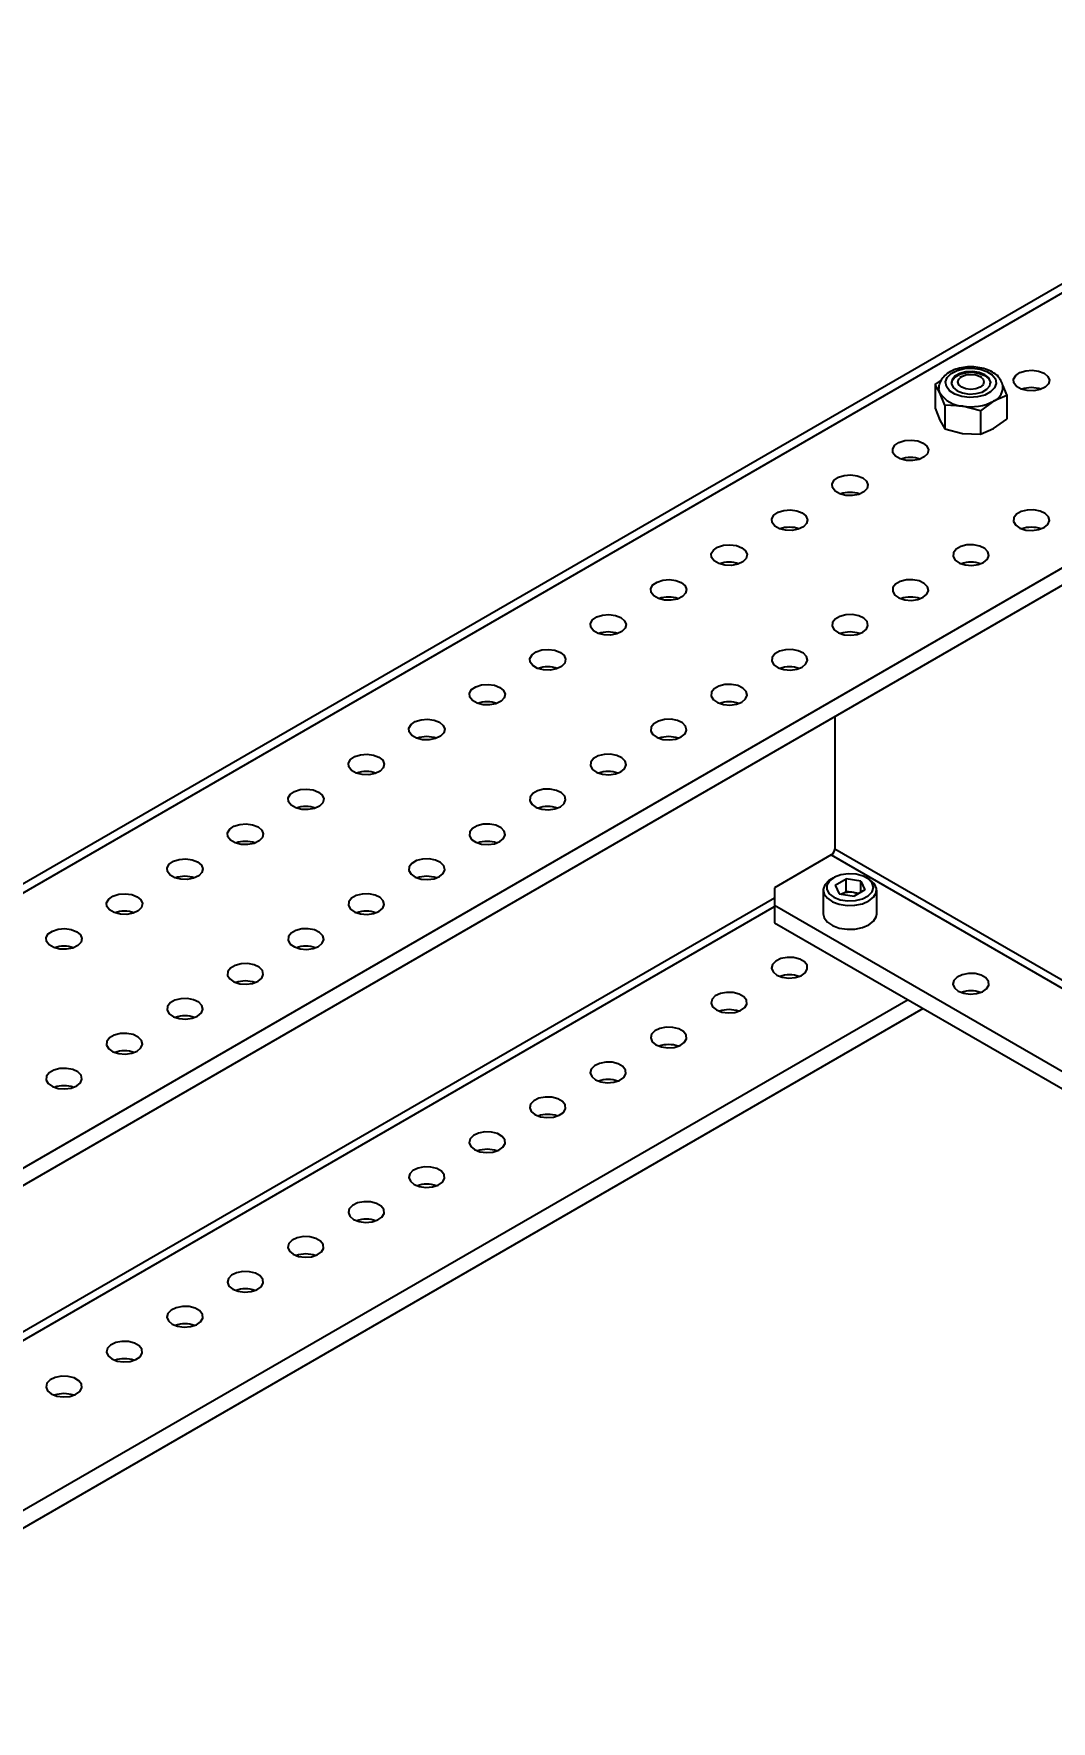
# Model space of a CAD drawing. Header units: inches. Extents: x 0 to 11, y 0 to 8.4.
# Drawn here: x 6.74 to 7.236, y 5.919 to 6.742 of the extents above; entities that cross this region are included whole.
import ezdxf

# ---------------------------------------------------------------- set-up
doc = ezdxf.new("R2010")
doc.units = ezdxf.units.IN
doc.header["$MEASUREMENT"] = 0
doc.header["$PDSIZE"] = -1
doc.layers.add('OBJ', color=50, linetype='Continuous')
doc.dimstyles.get("Standard").update_dxf_attribs({"dimtxt": 0.18, "dimasz": 0.18, "dimexe": 0.18, "dimexo": 0.0625, "dimgap": 0.09, "dimtad": 0, "dimtih": 1, "dimtoh": 1, "dimdec": 4, "dimzin": 0, "dimdsep": 46, "dimtxsty": 'Standard', "dimcen": 0.09, "dimadec": 0, "dimazin": 0, "dimtfac": 1, "dimtdec": 4, "dimtofl": 0, "dimtmove": 0, "dimatfit": 3, "dimfxl": 1, "dimtolj": 1, "dimtzin": 0, "dimarcsym": 0})

# ---------------------------------------------------------------- blocks, each defined once
blk = doc.blocks.new('*D8')
at = {"layer": 'Defpoints', "color": 0, "transparency": 16777216}
for p in [(5.7116, 7.07514), (5.7116, 4.36681), (9.6024, 4.36681)]:
    blk.add_point(p, dxfattribs=at)
at = {"layer": 'OBJ', "color": 0, "lineweight": -2, "transparency": 16777216}
for p, q in [((5.7616, 7.07514), (9.7274, 7.07514)), ((9.6024, 6.94514), (9.6024, 5.84348)), ((9.6024, 4.49681), (9.6024, 5.59848)), ((5.7616, 4.36681), (9.7274, 4.36681))]:
    blk.add_line(p, q, dxfattribs=at)
at = {"layer": 'OBJ', "color": 0, "transparency": 16777216}
for points in [[(9.58073, 6.94514), (9.62406, 6.94514), (9.6024, 7.07514)], [(9.58073, 4.49681), (9.62406, 4.49681), (9.6024, 4.36681)]]:
    blk.add_solid(points, dxfattribs=at)
at = {"layer": 'OBJ', "color": 0, "transparency": 16777216, "insert": (9.6024, 5.72098), "char_height": 0.125, "attachment_point": 5}
blk.add_mtext('\\A1;32.500000', dxfattribs=at)

msp = doc.modelspace()

# ---------------------------------------------------------------- linework, layer by layer
at = {"color": 7, "linetype": 'Continuous', "lineweight": 25}
for p, q in [((7.38221704, 6.70083038), (5.79122679, 5.78237125)), ((5.79768459, 5.78173178), (7.38867485, 6.7001909)), ((5.91376796, 5.71471828), (7.50475821, 6.6331774)), ((5.91376796, 5.70621264), (7.50475821, 6.62467177)), ((7.17973934, 6.57068405), (7.18279466, 6.57288869)), ((7.17973934, 6.57068405), (7.17973934, 6.55923474)), ((7.18207417, 6.5665741), (7.17973934, 6.57068405)), ((7.19266412, 6.57454792), (7.19180219, 6.57405018)), ((7.20253134, 6.57405018), (7.20166941, 6.57454792)), ((7.20992452, 6.57535321), (7.21049507, 6.5743489)), ((7.18440901, 6.56062342), (7.18207417, 6.5665741)), ((7.20821531, 6.5625305), (7.20183643, 6.55792768)), ((7.21459419, 6.56529257), (7.20821531, 6.5625305)), ((7.21256583, 6.57046218), (7.21459419, 6.56529257)), ((7.21459419, 6.56529257), (7.21459419, 6.55384326)), ((7.17973934, 6.55923474), (7.18207417, 6.55328405)), ((7.18440901, 6.56062342), (7.18440901, 6.5491741)), ((7.19312272, 6.56019592), (7.18440901, 6.56062342)), ((7.20183643, 6.55792768), (7.19312272, 6.56019592)), ((7.20183643, 6.55792768), (7.20183643, 6.54647836)), ((7.18207417, 6.55328405), (7.18440901, 6.5491741)), ((7.18440901, 6.5491741), (7.19312272, 6.54690586)), ((7.19312272, 6.54690586), (7.20183643, 6.54647836)), ((7.20183643, 6.54647836), (7.20821531, 6.54924044)), ((7.20821531, 6.54924044), (7.21459419, 6.55384326)), ((7.1308755, 6.40883387), (7.1308755, 6.3445095)), ((7.12910774, 6.34144764), (7.10141272, 6.32545965)), ((7.12910774, 6.34144764), (7.66683556, 6.03102397)), ((7.1308755, 6.3445095), (7.67037138, 6.03306516)), ((7.10141272, 6.32545965), (7.10141272, 6.31695539)), ((7.12522037, 6.32433898), (7.12522037, 6.31270327)), ((7.13015235, 6.33029991), (7.12903258, 6.32965327)), ((7.13097745, 6.32675542), (7.13629488, 6.32982511)), ((7.13097745, 6.32675542), (7.13292377, 6.32256214)), ((7.14355863, 6.32870152), (7.13629488, 6.32982511)), ((7.13629488, 6.32370105), (7.13629488, 6.32982511)), ((7.14550495, 6.32450825), (7.14018752, 6.32143856)), ((7.14355863, 6.32870152), (7.14550495, 6.32450825)), ((7.14355863, 6.32338466), (7.14355863, 6.32870152)), ((7.14744982, 6.32965327), (7.14633005, 6.33029991)), ((7.15126203, 6.31270327), (7.15126203, 6.32433898)), ((7.10141272, 6.32035593), (6.22752832, 5.8158732)), ((6.23106414, 5.81383202), (7.10141272, 6.31627356)), ((7.10141272, 6.31695539), (7.63177485, 6.01078386)), ((7.10141272, 6.31695539), (7.10141272, 6.30844976)), ((7.13292377, 6.32256214), (7.14018752, 6.32143856)), ((7.13402654, 6.32239156), (7.13629488, 6.32370105)), ((7.13992676, 6.32313926), (7.13629488, 6.32370105)), ((7.14245586, 6.32274805), (7.13992676, 6.32313926)), ((7.10141272, 6.30844976), (7.62440796, 6.00653104)), ((7.16652557, 6.27086092), (6.30295333, 5.77233127)), ((7.17389246, 6.2666081), (6.31032022, 5.76807846))]:
    msp.add_line(p, q, dxfattribs=at)
at = {"color": 7, "linetype": 'Continuous', "lineweight": 25, "flags": 128}
for points in [[(7.2003683, 6.56466909), (7.19651938, 6.56443555), (7.19273383, 6.56490006), (7.1893822, 6.56601715), (7.18679258, 6.56767747), (7.18521846, 6.56971849), (7.18481393, 6.57194042), (7.18561857, 6.57412577), (7.18755363, 6.57606063), (7.19042969, 6.57755558), (7.19396523, 6.5784643), (7.19781415, 6.57869784), (7.2015997, 6.57823333), (7.20495133, 6.57711624), (7.20754094, 6.57545592), (7.20911507, 6.5734149), (7.2095196, 6.57119297), (7.20871496, 6.56900761), (7.2067799, 6.56707276), (7.20390384, 6.56557781), (7.2003683, 6.56466909)], [(7.18763307, 6.57136256), (7.18795159, 6.57258386), (7.18935185, 6.57431738), (7.1916947, 6.57566988), (7.19469757, 6.57647823), (7.19799825, 6.57664494), (7.20119865, 6.57614989), (7.20391274, 6.57505279), (7.20581317, 6.57348598), (7.20667071, 6.57163843), (7.20670046, 6.57136256)], [(7.19469757, 6.5768865), (7.1916947, 6.57607815), (7.18935185, 6.57472565), (7.18795159, 6.57299213), (7.18766282, 6.57108669), (7.18852036, 6.56923914), (7.19042079, 6.56767232), (7.19313488, 6.56657523), (7.19633528, 6.56608018), (7.19963596, 6.56624689), (7.20263883, 6.56705524), (7.20498168, 6.56840774), (7.20638194, 6.57014126), (7.20667071, 6.5720467), (7.20581317, 6.57389425), (7.20391274, 6.57546106), (7.20119865, 6.57655816), (7.19799825, 6.57705321), (7.19469757, 6.5768865)], [(7.20166868, 6.56935055), (7.19960318, 6.56855382), (7.19716676, 6.56827405), (7.19473035, 6.56855382), (7.19266485, 6.56935055), (7.19128473, 6.57054293), (7.1908001, 6.57194945), (7.19128473, 6.57335596), (7.19266485, 6.57454835), (7.19473035, 6.57534507), (7.19716676, 6.57562485), (7.19960318, 6.57534507), (7.20166868, 6.57454835), (7.2030488, 6.57335596), (7.20353343, 6.57194945), (7.2030488, 6.57054293), (7.20166868, 6.56935055)], [(7.23281673, 6.57619892), (7.23463399, 6.57466745), (7.23537021, 6.57286042), (7.23492595, 6.57102188), (7.23336122, 6.56940015), (7.23088734, 6.56821423), (7.22783842, 6.56762431), (7.22462623, 6.56771004), (7.2216846, 6.56845985), (7.21941082, 6.56977248), (7.21811196, 6.57147064), (7.21796346, 6.573325), (7.21898535, 6.5750851), (7.22103964, 6.57651325), (7.22384887, 6.57741655), (7.22703365, 6.57767301), (7.23016386, 6.577248), (7.23281673, 6.57619892)], [(7.18207417, 6.5665741), (7.18167544, 6.56773132), (7.18154412, 6.56875195)], [(7.17389117, 6.54218191), (7.17570843, 6.54065044), (7.17644465, 6.53884341), (7.17600039, 6.53700488), (7.17443565, 6.53538314), (7.17196177, 6.53419723), (7.16891285, 6.5336073), (7.16570066, 6.53369303), (7.16275904, 6.53444285), (7.16048525, 6.53575547), (7.1591864, 6.53745364), (7.15903789, 6.53930799), (7.16005979, 6.5410681), (7.16211407, 6.54249624), (7.16492331, 6.54339954), (7.16810809, 6.54365601), (7.17123829, 6.543231), (7.17389117, 6.54218191)], [(7.14442838, 6.52517341), (7.14624565, 6.52364194), (7.14698186, 6.52183491), (7.14653761, 6.51999638), (7.14497287, 6.51837464), (7.14249899, 6.51718873), (7.13945007, 6.5165988), (7.13623788, 6.51668453), (7.13329626, 6.51743434), (7.13102247, 6.51874697), (7.12972362, 6.52044514), (7.12957511, 6.52229949), (7.130597, 6.5240596), (7.13265129, 6.52548774), (7.13546052, 6.52639104), (7.1386453, 6.5266475), (7.14177551, 6.5262225), (7.14442838, 6.52517341)], [(7.1149656, 6.50816491), (7.11678286, 6.50663344), (7.11751908, 6.50482641), (7.11707482, 6.50298788), (7.11551009, 6.50136614), (7.11303621, 6.50018022), (7.10998729, 6.4995903), (7.1067751, 6.49967603), (7.10383347, 6.50042584), (7.10155969, 6.50173847), (7.10026083, 6.50343663), (7.10011233, 6.50529099), (7.10113422, 6.50705109), (7.10318851, 6.50847924), (7.10599774, 6.50938254), (7.10918252, 6.509639), (7.11231273, 6.50921399), (7.1149656, 6.50816491)], [(7.23281673, 6.50102134), (7.23463399, 6.50255281), (7.23537021, 6.50435984), (7.23492595, 6.50619837), (7.23336122, 6.50782011), (7.23088734, 6.50900602), (7.22783842, 6.50959595), (7.22462623, 6.50951022), (7.2216846, 6.50876041), (7.21941082, 6.50744778), (7.21811196, 6.50574962), (7.21796346, 6.50389526), (7.21898535, 6.50213516), (7.22103964, 6.50070701), (7.22384887, 6.49980371), (7.22703365, 6.49954725), (7.23016386, 6.49997226), (7.23281673, 6.50102134)], [(7.08550282, 6.49115641), (7.08732008, 6.48962494), (7.0880563, 6.48781791), (7.08761204, 6.48597937), (7.08604731, 6.48435764), (7.08357342, 6.48317172), (7.0805245, 6.48258179), (7.07731232, 6.48266753), (7.07437069, 6.48341734), (7.07209691, 6.48472997), (7.07079805, 6.48642813), (7.07064954, 6.48828249), (7.07167144, 6.49004259), (7.07372572, 6.49147073), (7.07653496, 6.49237404), (7.07971974, 6.4926305), (7.08284994, 6.49220549), (7.08550282, 6.49115641)], [(7.20335395, 6.48401284), (7.20517121, 6.48554431), (7.20590743, 6.48735134), (7.20546317, 6.48918987), (7.20389844, 6.49081161), (7.20142455, 6.49199752), (7.19837563, 6.49258745), (7.19516345, 6.49250172), (7.19222182, 6.49175191), (7.18994804, 6.49043928), (7.18864918, 6.48874111), (7.18850067, 6.48688676), (7.18952257, 6.48512665), (7.19157686, 6.48369851), (7.19438609, 6.48279521), (7.19757087, 6.48253874), (7.20070107, 6.48296375), (7.20335395, 6.48401284)], [(7.05604004, 6.47414791), (7.0578573, 6.47261643), (7.05859352, 6.4708094), (7.05814926, 6.46897087), (7.05658452, 6.46734913), (7.05411064, 6.46616322), (7.05106172, 6.46557329), (7.04784953, 6.46565902), (7.04490791, 6.46640884), (7.04263412, 6.46772146), (7.04133527, 6.46941963), (7.04118676, 6.47127398), (7.04220866, 6.47303409), (7.04426294, 6.47446223), (7.04707218, 6.47536553), (7.05025696, 6.475622), (7.05338716, 6.47519699), (7.05604004, 6.47414791)], [(7.17389117, 6.46700433), (7.17570843, 6.46853581), (7.17644465, 6.47034283), (7.17600039, 6.47218137), (7.17443565, 6.47380311), (7.17196177, 6.47498902), (7.16891285, 6.47557895), (7.16570066, 6.47549322), (7.16275904, 6.4747434), (7.16048525, 6.47343078), (7.1591864, 6.47173261), (7.15903789, 6.46987826), (7.16005979, 6.46811815), (7.16211407, 6.46669001), (7.16492331, 6.46578671), (7.16810809, 6.46553024), (7.17123829, 6.46595525), (7.17389117, 6.46700433)], [(7.02657725, 6.4571394), (7.02839452, 6.45560793), (7.02913073, 6.4538009), (7.02868648, 6.45196237), (7.02712174, 6.45034063), (7.02464786, 6.44915472), (7.02159894, 6.44856479), (7.01838675, 6.44865052), (7.01544513, 6.44940033), (7.01317134, 6.45071296), (7.01187249, 6.45241113), (7.01172398, 6.45426548), (7.01274587, 6.45602559), (7.01480016, 6.45745373), (7.01760939, 6.45835703), (7.02079417, 6.4586135), (7.02392438, 6.45818849), (7.02657725, 6.4571394)], [(7.14442838, 6.44999583), (7.14624565, 6.4515273), (7.14698186, 6.45333433), (7.14653761, 6.45517287), (7.14497287, 6.4567946), (7.14249899, 6.45798052), (7.13945007, 6.45857045), (7.13623788, 6.45848471), (7.13329626, 6.4577349), (7.13102247, 6.45642227), (7.12972362, 6.45472411), (7.12957511, 6.45286975), (7.130597, 6.45110965), (7.13265129, 6.44968151), (7.13546052, 6.4487782), (7.1386453, 6.44852174), (7.14177551, 6.44894675), (7.14442838, 6.44999583)], [(6.99711447, 6.4401309), (6.99893173, 6.43859943), (6.99966795, 6.4367924), (6.99922369, 6.43495387), (6.99765896, 6.43333213), (6.99518508, 6.43214621), (6.99213615, 6.43155629), (6.98892397, 6.43164202), (6.98598234, 6.43239183), (6.98370856, 6.43370446), (6.9824097, 6.43540262), (6.9822612, 6.43725698), (6.98328309, 6.43901708), (6.98533738, 6.44044523), (6.98814661, 6.44134853), (6.99133139, 6.44160499), (6.9944616, 6.44117998), (6.99711447, 6.4401309)], [(7.1149656, 6.43298733), (7.11678286, 6.4345188), (7.11751908, 6.43632583), (7.11707482, 6.43816436), (7.11551009, 6.4397861), (7.11303621, 6.44097202), (7.10998729, 6.44156194), (7.1067751, 6.44147621), (7.10383347, 6.4407264), (7.10155969, 6.43941377), (7.10026083, 6.43771561), (7.10011233, 6.43586125), (7.10113422, 6.43410115), (7.10318851, 6.432673), (7.10599774, 6.4317697), (7.10918252, 6.43151324), (7.11231273, 6.43193825), (7.1149656, 6.43298733)], [(6.96765169, 6.4231224), (6.96946895, 6.42159093), (6.97020517, 6.4197839), (6.96976091, 6.41794536), (6.96819618, 6.41632363), (6.96572229, 6.41513771), (6.96267337, 6.41454778), (6.95946119, 6.41463352), (6.95651956, 6.41538333), (6.95424578, 6.41669596), (6.95294692, 6.41839412), (6.95279841, 6.42024848), (6.95382031, 6.42200858), (6.95587459, 6.42343672), (6.95868383, 6.42434003), (6.96186861, 6.42459649), (6.96499881, 6.42417148), (6.96765169, 6.4231224)], [(7.08550282, 6.41597883), (7.08732008, 6.4175103), (7.0880563, 6.41931733), (7.08761204, 6.42115586), (7.08604731, 6.4227776), (7.08357342, 6.42396351), (7.0805245, 6.42455344), (7.07731232, 6.42446771), (7.07437069, 6.4237179), (7.07209691, 6.42240527), (7.07079805, 6.4207071), (7.07064954, 6.41885275), (7.07167144, 6.41709264), (7.07372572, 6.4156645), (7.07653496, 6.4147612), (7.07971974, 6.41450474), (7.08284994, 6.41492974), (7.08550282, 6.41597883)], [(6.93818891, 6.4061139), (6.94000617, 6.40458242), (6.94074239, 6.4027754), (6.94029813, 6.40093686), (6.93873339, 6.39931512), (6.93625951, 6.39812921), (6.93321059, 6.39753928), (6.9299984, 6.39762501), (6.92705678, 6.39837483), (6.92478299, 6.39968746), (6.92348414, 6.40138562), (6.92333563, 6.40323998), (6.92435753, 6.40500008), (6.92641181, 6.40642822), (6.92922105, 6.40733152), (6.93240583, 6.40758799), (6.93553603, 6.40716298), (6.93818891, 6.4061139)], [(7.05604004, 6.39897033), (7.0578573, 6.4005018), (7.05859352, 6.40230883), (7.05814926, 6.40414736), (7.05658452, 6.4057691), (7.05411064, 6.40695501), (7.05106172, 6.40754494), (7.04784953, 6.40745921), (7.04490791, 6.40670939), (7.04263412, 6.40539677), (7.04133527, 6.4036986), (7.04118676, 6.40184425), (7.04220866, 6.40008414), (7.04426294, 6.398656), (7.04707218, 6.3977527), (7.05025696, 6.39749623), (7.05338716, 6.39792124), (7.05604004, 6.39897033)], [(6.90872612, 6.38910539), (6.91054339, 6.38757392), (6.9112796, 6.38576689), (6.91083534, 6.38392836), (6.90927061, 6.38230662), (6.90679673, 6.38112071), (6.90374781, 6.38053078), (6.90053562, 6.38061651), (6.897594, 6.38136633), (6.89532021, 6.38267895), (6.89402136, 6.38437712), (6.89387285, 6.38623147), (6.89489474, 6.38799158), (6.89694903, 6.38941972), (6.89975826, 6.39032302), (6.90294304, 6.39057949), (6.90607325, 6.39015448), (6.90872612, 6.38910539)], [(7.02657725, 6.38196182), (7.02839452, 6.3834933), (7.02913073, 6.38530032), (7.02868648, 6.38713886), (7.02712174, 6.38876059), (7.02464786, 6.38994651), (7.02159894, 6.39053644), (7.01838675, 6.3904507), (7.01544513, 6.38970089), (7.01317134, 6.38838826), (7.01187249, 6.3866901), (7.01172398, 6.38483574), (7.01274587, 6.38307564), (7.01480016, 6.3816475), (7.01760939, 6.3807442), (7.02079417, 6.38048773), (7.02392438, 6.38091274), (7.02657725, 6.38196182)], [(6.87926334, 6.37209689), (6.8810806, 6.37056542), (6.88181682, 6.36875839), (6.88137256, 6.36691986), (6.87980783, 6.36529812), (6.87733395, 6.36411221), (6.87428502, 6.36352228), (6.87107284, 6.36360801), (6.86813121, 6.36435782), (6.86585743, 6.36567045), (6.86455857, 6.36736862), (6.86441007, 6.36922297), (6.86543196, 6.37098308), (6.86748625, 6.37241122), (6.87029548, 6.37331452), (6.87348026, 6.37357098), (6.87661047, 6.37314597), (6.87926334, 6.37209689)], [(6.99711447, 6.36495332), (6.99893173, 6.36648479), (6.99966795, 6.36829182), (6.99922369, 6.37013036), (6.99765896, 6.37175209), (6.99518508, 6.37293801), (6.99213615, 6.37352793), (6.98892397, 6.3734422), (6.98598234, 6.37269239), (6.98370856, 6.37137976), (6.9824097, 6.3696816), (6.9822612, 6.36782724), (6.98328309, 6.36606714), (6.98533738, 6.36463899), (6.98814661, 6.36373569), (6.99133139, 6.36347923), (6.9944616, 6.36390424), (6.99711447, 6.36495332)], [(6.84980056, 6.35508839), (6.85161782, 6.35355692), (6.85235404, 6.35174989), (6.85190978, 6.34991135), (6.85034505, 6.34828962), (6.84787116, 6.3471037), (6.84482224, 6.34651378), (6.84161006, 6.34659951), (6.83866843, 6.34734932), (6.83639465, 6.34866195), (6.83509579, 6.35036011), (6.83494728, 6.35221447), (6.83596918, 6.35397457), (6.83802346, 6.35540272), (6.8408327, 6.35630602), (6.84401748, 6.35656248), (6.84714768, 6.35613747), (6.84980056, 6.35508839)], [(6.96765169, 6.34794482), (6.96946895, 6.34947629), (6.97020517, 6.35128332), (6.96976091, 6.35312185), (6.96819618, 6.35474359), (6.96572229, 6.3559295), (6.96267337, 6.35651943), (6.95946119, 6.3564337), (6.95651956, 6.35568389), (6.95424578, 6.35437126), (6.95294692, 6.35267309), (6.95279841, 6.35081874), (6.95382031, 6.34905863), (6.95587459, 6.34763049), (6.95868383, 6.34672719), (6.96186861, 6.34647073), (6.96499881, 6.34689574), (6.96765169, 6.34794482)], [(6.82033778, 6.33807989), (6.82215504, 6.33654841), (6.82289126, 6.33474139), (6.822447, 6.33290285), (6.82088226, 6.33128112), (6.81840838, 6.3300952), (6.81535946, 6.32950527), (6.81214727, 6.32959101), (6.80920565, 6.33034082), (6.80693186, 6.33165345), (6.80563301, 6.33335161), (6.8054845, 6.33520597), (6.8065064, 6.33696607), (6.80856068, 6.33839421), (6.81136992, 6.33929751), (6.8145547, 6.33955398), (6.8176849, 6.33912897), (6.82033778, 6.33807989)], [(6.93818891, 6.33093632), (6.94000617, 6.33246779), (6.94074239, 6.33427482), (6.94029813, 6.33611335), (6.93873339, 6.33773509), (6.93625951, 6.338921), (6.93321059, 6.33951093), (6.9299984, 6.3394252), (6.92705678, 6.33867538), (6.92478299, 6.33736276), (6.92348414, 6.33566459), (6.92333563, 6.33381024), (6.92435753, 6.33205013), (6.92641181, 6.33062199), (6.92922105, 6.32971869), (6.93240583, 6.32946222), (6.93553603, 6.32988723), (6.93818891, 6.33093632)], [(7.14120144, 6.33200958), (7.13745384, 6.3322189), (7.13379156, 6.3317144), (7.13061147, 6.33055077), (7.12825818, 6.3288541), (7.1269867, 6.32680824), (7.12693482, 6.3246349), (7.12810817, 6.32256959), (7.13037958, 6.32083612), (7.13350293, 6.31962235), (7.13713973, 6.31905979), (7.1408959, 6.31920942), (7.1443644, 6.32005502), (7.14716934, 6.32150494), (7.14900679, 6.32340209), (7.14967761, 6.32554086), (7.14910913, 6.32768948), (7.14736293, 6.32961513), (7.14462826, 6.33110913), (7.14120144, 6.33200958)], [(7.12903258, 6.32965327), (7.12776467, 6.32880258), (7.12595105, 6.32682161), (7.12522947, 6.32462004), (7.12566404, 6.32239349), (7.12721614, 6.32033981), (7.12974787, 6.31864148), (7.13303427, 6.31744939), (7.13678333, 6.31686947), (7.14066192, 6.31695325), (7.14432543, 6.31769329), (7.14744832, 6.31902382), (7.14975312, 6.32082663), (7.15103503, 6.32294152), (7.15118016, 6.32518059), (7.1501756, 6.32734487), (7.14811062, 6.32924207), (7.14744982, 6.32965327)], [(6.79087499, 6.32107138), (6.79269226, 6.31953991), (6.79342847, 6.31773288), (6.79298421, 6.31589435), (6.79141948, 6.31427261), (6.7889456, 6.3130867), (6.78589668, 6.31249677), (6.78268449, 6.3125825), (6.77974287, 6.31333232), (6.77746908, 6.31464494), (6.77617023, 6.31634311), (6.77602172, 6.31819746), (6.77704361, 6.31995757), (6.7790979, 6.32138571), (6.78190713, 6.32228901), (6.78509191, 6.32254548), (6.78822212, 6.32212047), (6.79087499, 6.32107138)], [(6.90872612, 6.31392781), (6.91054339, 6.31545929), (6.9112796, 6.31726631), (6.91083534, 6.31910485), (6.90927061, 6.32072659), (6.90679673, 6.3219125), (6.90374781, 6.32250243), (6.90053562, 6.32241669), (6.897594, 6.32166688), (6.89532021, 6.32035425), (6.89402136, 6.31865609), (6.89387285, 6.31680173), (6.89489474, 6.31504163), (6.89694903, 6.31361349), (6.89975826, 6.31271019), (6.90294304, 6.31245372), (6.90607325, 6.31287873), (6.90872612, 6.31392781)], [(7.12522037, 6.31270327), (7.12566404, 6.31075779), (7.12721614, 6.30870411), (7.12974787, 6.30700577), (7.13303427, 6.30581368), (7.13678333, 6.30523377), (7.14066192, 6.30531755), (7.14432543, 6.30605758), (7.14744832, 6.30738811), (7.14975312, 6.30919092), (7.15103503, 6.31130581), (7.15126203, 6.31270327)], [(6.76141221, 6.30406288), (6.76322947, 6.30253141), (6.76396569, 6.30072438), (6.76352143, 6.29888585), (6.7619567, 6.29726411), (6.75948282, 6.2960782), (6.75643389, 6.29548827), (6.75322171, 6.295574), (6.75028008, 6.29632381), (6.7480063, 6.29763644), (6.74670744, 6.29933461), (6.74655894, 6.30118896), (6.74758083, 6.30294907), (6.74963512, 6.30437721), (6.75244435, 6.30528051), (6.75562913, 6.30553697), (6.75875934, 6.30511197), (6.76141221, 6.30406288)], [(6.87926334, 6.29691931), (6.8810806, 6.29845078), (6.88181682, 6.30025781), (6.88137256, 6.30209635), (6.87980783, 6.30371808), (6.87733395, 6.304904), (6.87428502, 6.30549392), (6.87107284, 6.30540819), (6.86813121, 6.30465838), (6.86585743, 6.30334575), (6.86455857, 6.30164759), (6.86441007, 6.29979323), (6.86543196, 6.29803313), (6.86748625, 6.29660498), (6.87029548, 6.29570168), (6.87348026, 6.29544522), (6.87661047, 6.29587023), (6.87926334, 6.29691931)], [(7.10259123, 6.2829369), (7.10524411, 6.28188781), (7.10837431, 6.28146281), (7.11155909, 6.28171927), (7.11436833, 6.28262257), (7.11642261, 6.28405071), (7.11744451, 6.28581082), (7.117296, 6.28766517), (7.11599714, 6.28936334), (7.11372336, 6.29067597), (7.11078173, 6.29142578), (7.10756955, 6.29151151), (7.10452063, 6.29092158), (7.10204674, 6.28973567), (7.10048201, 6.28811393), (7.10003775, 6.2862754), (7.10077397, 6.28446837), (7.10259123, 6.2829369)], [(6.84980056, 6.27991081), (6.85161782, 6.28144228), (6.85235404, 6.28324931), (6.85190978, 6.28508784), (6.85034505, 6.28670958), (6.84787116, 6.28789549), (6.84482224, 6.28848542), (6.84161006, 6.28839969), (6.83866843, 6.28764988), (6.83639465, 6.28633725), (6.83509579, 6.28463908), (6.83494728, 6.28278473), (6.83596918, 6.28102462), (6.83802346, 6.27959648), (6.8408327, 6.27869318), (6.84401748, 6.27843672), (6.84714768, 6.27886173), (6.84980056, 6.27991081)], [(7.19097958, 6.27511448), (7.19363246, 6.2740654), (7.19676266, 6.27364039), (7.19994744, 6.27389685), (7.20275667, 6.27480015), (7.20481096, 6.2762283), (7.20583286, 6.2779884), (7.20568435, 6.27984275), (7.20438549, 6.28154092), (7.20211171, 6.28285355), (7.19917008, 6.28360336), (7.1959579, 6.28368909), (7.19290898, 6.28309916), (7.19043509, 6.28191325), (7.18887036, 6.28029151), (7.1884261, 6.27845298), (7.18916232, 6.27664595), (7.19097958, 6.27511448)], [(6.82033778, 6.26290231), (6.82215504, 6.26443378), (6.82289126, 6.26624081), (6.822447, 6.26807934), (6.82088226, 6.26970108), (6.81840838, 6.27088699), (6.81535946, 6.27147692), (6.81214727, 6.27139119), (6.80920565, 6.27064137), (6.80693186, 6.26932875), (6.80563301, 6.26763058), (6.8054845, 6.26577623), (6.8065064, 6.26401612), (6.80856068, 6.26258798), (6.81136992, 6.26168468), (6.8145547, 6.26142821), (6.8176849, 6.26185322), (6.82033778, 6.26290231)], [(7.07312845, 6.26592839), (7.07578133, 6.26487931), (7.07891153, 6.2644543), (7.08209631, 6.26471077), (7.08490554, 6.26561407), (7.08695983, 6.26704221), (7.08798173, 6.26880232), (7.08783322, 6.27065667), (7.08653436, 6.27235484), (7.08426058, 6.27366746), (7.08131895, 6.27441728), (7.07810677, 6.27450301), (7.07505785, 6.27391308), (7.07258396, 6.27272717), (7.07101923, 6.27110543), (7.07057497, 6.2692669), (7.07131119, 6.26745987), (7.07312845, 6.26592839)], [(6.79087499, 6.2458938), (6.79269226, 6.24742528), (6.79342847, 6.2492323), (6.79298421, 6.25107084), (6.79141948, 6.25269258), (6.7889456, 6.25387849), (6.78589668, 6.25446842), (6.78268449, 6.25438269), (6.77974287, 6.25363287), (6.77746908, 6.25232024), (6.77617023, 6.25062208), (6.77602172, 6.24876772), (6.77704361, 6.24700762), (6.7790979, 6.24557948), (6.78190713, 6.24467618), (6.78509191, 6.24441971), (6.78822212, 6.24484472), (6.79087499, 6.2458938)], [(7.04366567, 6.24891989), (7.04631854, 6.24787081), (7.04944875, 6.2474458), (7.05263353, 6.24770227), (7.05544276, 6.24860557), (7.05749705, 6.25003371), (7.05851894, 6.25179381), (7.05837043, 6.25364817), (7.05707158, 6.25534633), (7.0547978, 6.25665896), (7.05185617, 6.25740877), (7.04864398, 6.25749451), (7.04559506, 6.25690458), (7.04312118, 6.25571866), (7.04155645, 6.25409693), (7.04111219, 6.25225839), (7.04184841, 6.25045137), (7.04366567, 6.24891989)], [(6.76141221, 6.2288853), (6.76322947, 6.23041677), (6.76396569, 6.2322238), (6.76352143, 6.23406234), (6.7619567, 6.23568407), (6.75948282, 6.23686999), (6.75643389, 6.23745992), (6.75322171, 6.23737418), (6.75028008, 6.23662437), (6.7480063, 6.23531174), (6.74670744, 6.23361358), (6.74655894, 6.23175922), (6.74758083, 6.22999912), (6.74963512, 6.22857098), (6.75244435, 6.22766767), (6.75562913, 6.22741121), (6.75875934, 6.22783622), (6.76141221, 6.2288853)], [(7.01420289, 6.23191139), (7.01685576, 6.23086231), (7.01998596, 6.2304373), (7.02317074, 6.23069376), (7.02597998, 6.23159706), (7.02803427, 6.23302521), (7.02905616, 6.23478531), (7.02890765, 6.23663967), (7.0276088, 6.23833783), (7.02533501, 6.23965046), (7.02239339, 6.24040027), (7.0191812, 6.240486), (7.01613228, 6.23989608), (7.0136584, 6.23871016), (7.01209366, 6.23708843), (7.01164941, 6.23524989), (7.01238562, 6.23344286), (7.01420289, 6.23191139)], [(6.9847401, 6.21490289), (6.98739298, 6.2138538), (6.99052318, 6.2134288), (6.99370796, 6.21368526), (6.9965172, 6.21458856), (6.99857148, 6.2160167), (6.99959338, 6.21777681), (6.99944487, 6.21963116), (6.99814601, 6.22132933), (6.99587223, 6.22264196), (6.9929306, 6.22339177), (6.98971842, 6.2234775), (6.9866695, 6.22288757), (6.98419561, 6.22170166), (6.98263088, 6.22007992), (6.98218662, 6.21824139), (6.98292284, 6.21643436), (6.9847401, 6.21490289)], [(6.95527732, 6.19789439), (6.9579302, 6.1968453), (6.9610604, 6.19642029), (6.96424518, 6.19667676), (6.96705441, 6.19758006), (6.9691087, 6.1990082), (6.9701306, 6.20076831), (6.96998209, 6.20262266), (6.96868323, 6.20432083), (6.96640945, 6.20563345), (6.96346782, 6.20638327), (6.96025564, 6.206469), (6.95720672, 6.20587907), (6.95473283, 6.20469316), (6.9531681, 6.20307142), (6.95272384, 6.20123289), (6.95346006, 6.19942586), (6.95527732, 6.19789439)], [(6.92581454, 6.18088588), (6.92846741, 6.1798368), (6.93159762, 6.17941179), (6.9347824, 6.17966826), (6.93759163, 6.18057156), (6.93964592, 6.1819997), (6.94066781, 6.1837598), (6.9405193, 6.18561416), (6.93922045, 6.18731232), (6.93694667, 6.18862495), (6.93400504, 6.18937476), (6.93079285, 6.1894605), (6.92774393, 6.18887057), (6.92527005, 6.18768465), (6.92370532, 6.18606292), (6.92326106, 6.18422438), (6.92399728, 6.18241736), (6.92581454, 6.18088588)], [(6.89635175, 6.16387738), (6.89900463, 6.1628283), (6.90213483, 6.16240329), (6.90531961, 6.16265975), (6.90812885, 6.16356305), (6.91018314, 6.1649912), (6.91120503, 6.1667513), (6.91105652, 6.16860566), (6.90975767, 6.17030382), (6.90748388, 6.17161645), (6.90454226, 6.17236626), (6.90133007, 6.17245199), (6.89828115, 6.17186207), (6.89580727, 6.17067615), (6.89424253, 6.16905442), (6.89379828, 6.16721588), (6.89453449, 6.16540885), (6.89635175, 6.16387738)], [(6.86688897, 6.14686888), (6.86954185, 6.1458198), (6.87267205, 6.14539479), (6.87585683, 6.14565125), (6.87866607, 6.14655455), (6.88072035, 6.14798269), (6.88174225, 6.1497428), (6.88159374, 6.15159715), (6.88029488, 6.15329532), (6.8780211, 6.15460795), (6.87507947, 6.15535776), (6.87186729, 6.15544349), (6.86881837, 6.15485356), (6.86634448, 6.15366765), (6.86477975, 6.15204591), (6.86433549, 6.15020738), (6.86507171, 6.14840035), (6.86688897, 6.14686888)], [(6.83742619, 6.12986038), (6.84007907, 6.12881129), (6.84320927, 6.12838628), (6.84639405, 6.12864275), (6.84920328, 6.12954605), (6.85125757, 6.13097419), (6.85227947, 6.1327343), (6.85213096, 6.13458865), (6.8508321, 6.13628682), (6.84855832, 6.13759944), (6.84561669, 6.13834926), (6.84240451, 6.13843499), (6.83935558, 6.13784506), (6.8368817, 6.13665915), (6.83531697, 6.13503741), (6.83487271, 6.13319888), (6.83560893, 6.13139185), (6.83742619, 6.12986038)], [(6.80796341, 6.11285187), (6.81061628, 6.11180279), (6.81374649, 6.11137778), (6.81693127, 6.11163425), (6.8197405, 6.11253755), (6.82179479, 6.11396569), (6.82281668, 6.11572579), (6.82266817, 6.11758015), (6.82136932, 6.11927831), (6.81909554, 6.12059094), (6.81615391, 6.12134076), (6.81294172, 6.12142649), (6.8098928, 6.12083656), (6.80741892, 6.11965065), (6.80585419, 6.11802891), (6.80540993, 6.11619037), (6.80614615, 6.11438335), (6.80796341, 6.11285187)], [(6.77850062, 6.09584337), (6.7811535, 6.09479429), (6.7842837, 6.09436928), (6.78746848, 6.09462574), (6.79027772, 6.09552905), (6.792332, 6.09695719), (6.7933539, 6.09871729), (6.79320539, 6.10057165), (6.79190654, 6.10226981), (6.78963275, 6.10358244), (6.78669113, 6.10433225), (6.78347894, 6.10441799), (6.78043002, 6.10382806), (6.77795614, 6.10264214), (6.7763914, 6.10102041), (6.77594715, 6.09918187), (6.77668336, 6.09737484), (6.77850062, 6.09584337)], [(6.74903784, 6.07883487), (6.75169072, 6.07778579), (6.75482092, 6.07736078), (6.7580057, 6.07761724), (6.76081494, 6.07852054), (6.76286922, 6.07994869), (6.76389112, 6.08170879), (6.76374261, 6.08356315), (6.76244375, 6.08526131), (6.76016997, 6.08657394), (6.75722834, 6.08732375), (6.75401616, 6.08740948), (6.75096724, 6.08681956), (6.74849335, 6.08563364), (6.74692862, 6.0840119), (6.74648436, 6.08217337), (6.74722058, 6.08036634), (6.74903784, 6.07883487)]]:
    msp.add_lwpolyline(points, dxfattribs=at)
at = {"color": 7, "linetype": 'Continuous', "lineweight": 25}
for centre, radius, start, end in [((7.19397698, 6.57443415), 0.01426384, 213.43887886, 266.56649767), ((7.19719329, 6.58383309), 0.02398511, 260.22890302, 297.35717485), ((7.20491468, 6.56974115), 0.00793017, 294.59560297, 353.31760327), ((7.22662955, 6.55504701), 0.0141389, 70.4926257, 109.5073743), ((7.16770398, 6.52103001), 0.0141389, 70.49262569, 109.50737431), ((7.1382412, 6.50402151), 0.0141389, 70.49262569, 109.50737431), ((7.10877842, 6.48701301), 0.0141389, 70.49262569, 109.50737431), ((7.22662955, 6.48701301), 0.0141389, 70.49262569, 109.50737431), ((7.07931563, 6.4700045), 0.0141389, 70.49262569, 109.50737431), ((7.19716676, 6.4700045), 0.0141389, 70.49262569, 109.50737431), ((7.04985285, 6.452996), 0.0141389, 70.49262567, 109.50737433), ((7.16770398, 6.452996), 0.0141389, 70.49262569, 109.50737431), ((7.02039007, 6.4359875), 0.0141389, 70.49262564, 109.50737436), ((7.1382412, 6.4359875), 0.0141389, 70.49262569, 109.50737431), ((6.99092729, 6.418979), 0.0141389, 70.49262578, 109.50737422), ((7.10877842, 6.418979), 0.0141389, 70.49262569, 109.50737431), ((6.9614645, 6.40197049), 0.0141389, 70.49262556, 109.50737444), ((7.07931563, 6.40197049), 0.0141389, 70.49262569, 109.50737431), ((6.93200172, 6.38496199), 0.0141389, 70.49262576, 109.50737424), ((7.04985285, 6.38496199), 0.0141389, 70.49262569, 109.50737431), ((6.90253894, 6.36795349), 0.0141389, 70.49262569, 109.50737431), ((7.02039007, 6.36795349), 0.0141389, 70.49262569, 109.50737431), ((6.87307616, 6.35094499), 0.0141389, 70.49262561, 109.50737439), ((6.99092729, 6.35094499), 0.0141389, 70.49262569, 109.50737431), ((6.84361337, 6.33393648), 0.0141389, 70.49262569, 109.50737431), ((6.9614645, 6.33393648), 0.0141389, 70.49262569, 109.50737431), ((7.12703746, 6.34468415), 0.00384201, 302.60547834, 357.39452151), ((6.81415059, 6.31692798), 0.0141389, 70.49262569, 109.50737431), ((6.93200172, 6.31692798), 0.0141389, 70.49262569, 109.50737431), ((7.13823173, 6.31306862), 0.01021229, 80.44585354, 114.14725355), ((7.1385858, 6.31408692), 0.00915112, 67.45973674, 81.57382365), ((6.78468781, 6.29991948), 0.0141389, 70.49262579, 109.50737421), ((6.90253894, 6.29991948), 0.0141389, 70.49262569, 109.50737431), ((6.75522503, 6.28291098), 0.0141389, 70.49262558, 109.50737442), ((6.87307616, 6.28291098), 0.0141389, 70.49262569, 109.50737431), ((7.10877842, 6.26892856), 0.0141389, 70.49262569, 109.50737431), ((6.84361337, 6.26590248), 0.0141389, 70.49262569, 109.50737431), ((7.19716676, 6.26114727), 0.01410014, 70.43682262, 109.56317738), ((6.81415059, 6.24889397), 0.0141389, 70.49262569, 109.50737431), ((7.07931563, 6.25192006), 0.0141389, 70.49262569, 109.50737431), ((6.78468781, 6.23188547), 0.0141389, 70.49262569, 109.50737431), ((7.04985285, 6.23491156), 0.0141389, 70.49262569, 109.50737431), ((6.75522503, 6.21487697), 0.0141389, 70.49262569, 109.50737431), ((7.02039007, 6.21790306), 0.0141389, 70.49262569, 109.50737431), ((6.99092729, 6.20089455), 0.0141389, 70.49262569, 109.50737431), ((6.9614645, 6.18388605), 0.0141389, 70.49262569, 109.50737431), ((6.93200172, 6.16687755), 0.0141389, 70.49262569, 109.50737431), ((6.90253894, 6.14986905), 0.0141389, 70.49262569, 109.50737431), ((6.87307616, 6.13286054), 0.0141389, 70.49262569, 109.50737431), ((6.84361337, 6.11585204), 0.0141389, 70.49262569, 109.50737431), ((6.81415059, 6.09884354), 0.0141389, 70.49262569, 109.50737431), ((6.78468781, 6.08183504), 0.0141389, 70.49262569, 109.50737431), ((6.75522503, 6.06482654), 0.0141389, 70.49262569, 109.50737431)]:
    msp.add_arc(centre, radius, start, end, dxfattribs=at)
msp.add_open_spline([(7.21264959, 6.56878118), (7.21269027, 6.56920119), (7.21281947, 6.57053511), (7.21191018, 6.57269858), (7.21018474, 6.57497425), (7.20764066, 6.57686318), (7.2043911, 6.57830398), (7.20058988, 6.57917799), (7.19653748, 6.57940719), (7.19251491, 6.57897346), (7.18875961, 6.57788137), (7.18563687, 6.5762055), (7.18329461, 6.57406632), (7.18194976, 6.57162677), (7.18138322, 6.56972184), (7.18157225, 6.56877406), (7.18158943, 6.56868794)], degree=3, knots=[0, 0, 0, 0, 0.03383562, 0.107460716, 0.18085359, 0.25895172, 0.342160661, 0.427070448, 0.511781294, 0.596657093, 0.682354982, 0.769753243, 0.848620792, 0.922162001, 0.992926663, 1, 1, 1, 1], dxfattribs=at)

# ---------------------------------------------------------------- dimensions: what is measured, and where the dimension line sits
at = {"layer": 'OBJ'}
dim = msp.add_linear_dim(base=(9.60239532, 4.36681086), p1=(5.71159644, 7.07514419), p2=(5.71159644, 4.36681086), angle=90, dimstyle='Standard', override={"dimtxt": 0.125, "dimasz": 0.13, "dimexe": 0.125, "dimexo": 0.05, "dimgap": 0.06, "dimdec": 6, "dimlfac": 12, "dimzin": 1, "dimadec": 2, "dimtdec": 2, "dimtzin": 1}, dxfattribs=at)
dim.commit()
dim.dimension.update_dxf_attribs({"geometry": '*D8', "text_midpoint": (9.60239532, 5.72097753)})

doc.saveas('drawing.dxf')
